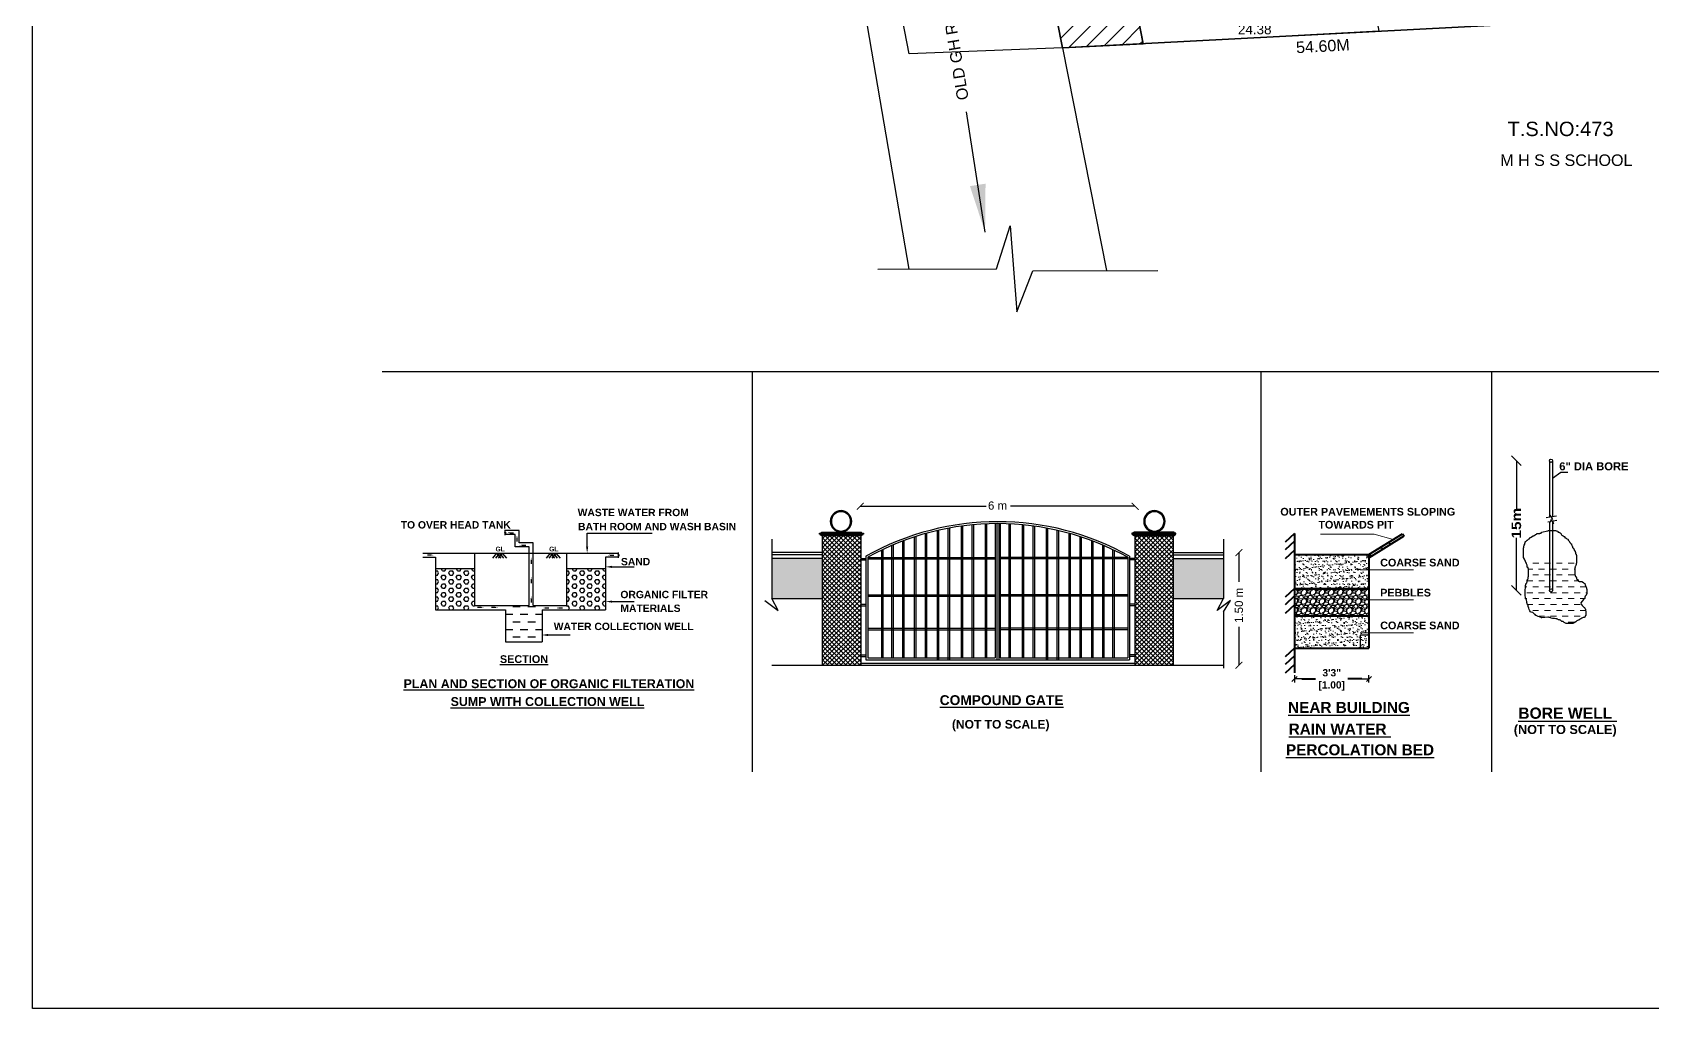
# Model space of a CAD drawing. Header units: metres. Extents: x -7227 to 737, y -45 to 4679.
# Drawn here: x 140.4 to 309.3, y -45.3 to 56.5 of the extents above; entities that cross this region are included whole.
import ezdxf

# ---------------------------------------------------------------- set-up
doc = ezdxf.new("R2010")
doc.units = ezdxf.units.M
doc.header["$LTSCALE"] = 0.2
doc.header["$MEASUREMENT"] = 0
doc.layers.add('dim', color=253, linetype='Continuous', lineweight=25)
doc.layers.add('line', color=7, linetype='Continuous', lineweight=25)
doc.layers.add('FMB_OR_PLR', color=70, linetype='Continuous')
doc.layers.add('ROAD_WIDTH', color=117, linetype='Continuous')
doc.styles.add('ld', font='arial.ttf', dxfattribs={"height": 0.3})
doc.styles.add('RR', font='arialbd.ttf')
doc.styles.get("Standard").update_dxf_attribs({"font": 'arial.ttf', "height": 0.3})
doc.styles.add('style1', font='arialbd.ttf', dxfattribs={"height": 0.23})
doc.styles.add('style4', font='ariblk.ttf', dxfattribs={"height": 1})
doc.dimstyles.new('22', dxfattribs={"dimtxt": 0.23, "dimasz": 0.23, "dimexe": 0.18, "dimexo": 0.0625, "dimgap": 0.09, "dimtad": 0, "dimzin": 1, "dimdsep": 46, "dimtxsty": 'style1', "dimblk": 'AR', "dimcen": 0.09, "dimse1": 1, "dimse2": 1, "dimsd1": 1, "dimsd2": 1, "dimclrd": 256, "dimadec": 0, "dimazin": 0, "dimtfac": 1, "dimtofl": 0, "dimtmove": 0, "dimatfit": 3, "dimfxl": 0, "dimtolj": 1, "dimtzin": 0, "dimlwd": 20, "dimarcsym": 0})
doc.dimstyles.new('DCR', dxfattribs={"dimtxt": 0.3, "dimasz": 0.2, "dimexe": 0.025, "dimexo": 0, "dimgap": 0.09, "dimtad": 1, "dimzin": 0, "dimdsep": 46, "dimtxsty": 'Standard', "dimblk": 'OBLIQUE', "dimcen": 0.09, "dimadec": 0, "dimazin": 0, "dimtfac": 1, "dimtofl": 0, "dimtmove": 0, "dimatfit": 3, "dimfxl": 0, "dimtolj": 1, "dimtzin": 0, "dimarcsym": 0})
doc.dimstyles.new('WITH DIM LINE', dxfattribs={"dimtxt": 1, "dimasz": 1, "dimexe": 0.18, "dimexo": 0.0625, "dimgap": 0, "dimtad": 0, "dimzin": 0, "dimdsep": 46, "dimtxsty": 'style4', "dimblk": 'OBLIQUE', "dimcen": 0.09, "dimse1": 1, "dimse2": 1, "dimadec": 0, "dimazin": 0, "dimtfac": 1, "dimtofl": 0, "dimtmove": 0, "dimatfit": 3, "dimfxl": 0, "dimtolj": 1, "dimtzin": 0, "dimarcsym": 0})

# ---------------------------------------------------------------- blocks, each defined once
blk = doc.blocks.new('_ArchTick')
at = {"color": 0, "linetype": 'ByBlock', "const_width": 0.15}
blk.add_lwpolyline([(-0.5, -0.5), (0.5, 0.5)], dxfattribs=at)
blk = doc.blocks.new('11')
at = {"layer": 'dim'}
for p, q in [((-1, 0), (0, 0)), ((-0.35, -0.35), (0.35, 0.35)), ((0, -0.5), (0, 0.5))]:
    blk.add_line(p, q, dxfattribs=at)
blk = doc.blocks.new('AR')
for p, q in [((-1, 0), (0, 0)), ((-0.35, -0.35), (0.35, 0.35)), ((0, -0.5), (0, 0.5))]:
    blk.add_line(p, q)
blk = doc.blocks.new('_OBLIQUE')
at = {"layer": 'line', "color": 0, "linetype": 'ByBlock', "lineweight": -2}
blk.add_line((-0.5, -0.5), (0.5, 0.5), dxfattribs=at)
blk = doc.blocks.new('*D57')
at = {"color": 0, "lineweight": -2}
for p, q in [((295.1, 11.83), (295.1, 6.85)), ((295.1, -1.69), (295.1, 3.78))]:
    blk.add_line(p, q, dxfattribs=at)
at = {"layer": 'Defpoints', "color": 0}
for p in [(295.1, 11.83), (295.92, 11.83), (295.92, -1.69)]:
    blk.add_point(p, dxfattribs=at)
at = {"color": 0, "lineweight": -2}
for p, rotation in [((295.1, 11.83), 90), ((295.1, -1.69), 270)]:
    blk.add_blockref('_OBLIQUE', p, dxfattribs=dict(at, rotation=rotation))
at = {"color": 0, "insert": (295.1, 5.32), "char_height": 1, "attachment_point": 5, "rotation": 90, "style": 'style4'}
blk.add_mtext('\\A1;15m', dxfattribs=at)

msp = doc.modelspace()

# ---------------------------------------------------------------- hatches: boundary and pattern name
h = msp.add_hatch()
h.set_pattern_fill('ANSI31', color=256, scale=10)
h.set_pattern_definition([(45, (-3659.7998, 1533.0698), (-0.88388348, 0.88388348), [])])
h.paths.add_polyline_path([(256.22, 55.304), (254.596, 63.522), (249.691, 62.552), (245.395, 84.288), (242.098, 83.694), (247.796, 54.859)])
h.paths.add_polyline_path([(254.596, 63.522), (252.545, 73.898), (247.64, 72.929), (249.691, 62.552)], flags=17)
h.paths.add_polyline_path([(248.969, 66.114), (246.113, 79.995), (243.362, 79.429), (246.217, 65.548)], flags=24)
h.paths.add_polyline_path([(254.816, 63.446), (252.926, 73.899), (247.677, 72.95), (249.566, 62.497)], flags=25)
at = {"ltscale": 72}
h = msp.add_hatch(dxfattribs=at)
h.set_pattern_fill('ANSI37', color=256, scale=2664.903099, style=0)
h.set_pattern_definition([(44.999995, (577.10004, -572.86198), (-0.23554642, 0.23554638), []), (135.000005, (577.10004, -572.86198), (-0.23554642, -0.23554638), [])])
h.paths.add_polyline_path([(222.769, -9.489), (226.766, -9.489), (226.766, 3.988), (222.769, 3.988)])
h.paths.add_polyline_path([(255.328, -9.489), (259.325, -9.489), (259.325, 3.988), (255.328, 3.988)])
at = {"lineweight": 20}
h = msp.add_hatch(dxfattribs=at)
h.set_pattern_fill('AR-CONC', color=256, scale=0.315552, style=0)
h.set_pattern_definition([(50, (134.4704, -24.1768), (2.26333, -0.198016), [0.236664, -2.603305]), (355, (134.4704, -24.1768), (-0.437833, 2.37356), [0.18933, -2.082644]), (100.4514, (134.659, -24.1933), (1.8255, 2.17554), [0.201134, -2.21247]), (46.1842, (134.4704, -23.5457), (3.3677, -0.5223), [0.354996, -3.90496]), (96.6356, (134.751, -23.5892), (2.94935, 3.07385), [0.3017, -3.3187]), (351.1842, (134.4704, -23.5457), (2.949346, 3.07385), [0.284, -3.123966]), (21, (134.786, -23.7035), (1.883553, -1.270472), [0.236664, -2.603305]), (326, (134.786, -23.7035), (0.767787, 2.288226), [0.18933, -2.082644]), (71.4514, (134.943, -23.8094), (2.65134, 1.017752), [0.201134, -2.21247]), (37.5, (134.4704, -24.1768), (0.0383707, 1.0504536), [0, -2.0574, 0, -2.114199, 0, -2.090533]), (7.5, (134.4704, -24.1768), (0.8301215, 1.2445745), [0, -1.205409, 0, -2.010067, 0, -0.796769]), (327.5, (133.7667, -24.1768), (1.684488, -0.0711724), [0, -0.78888, 0, -2.461307, 0, -3.265964]), (317.5, (133.4512, -24.1768), (1.840256, 0.315883), [0, -1.025544, 0, -1.63456, 0, -2.319308])])
h.paths.add_polyline_path([(283.39, 4.016), (283.232, 4.213), (279.737, 2.048), (279.737, 1.725)])
h = msp.add_hatch(dxfattribs=at)
h.set_pattern_fill('AR-SAND', color=256, scale=0.315552, style=0)
h.set_pattern_definition([(37.5, (134.4704, -24.1768), (-0.0198777, 0.6080133), [0, -0.4796392, 0, -0.5364386, 0, -0.5127722]), (7.5, (134.4704, -24.1768), (0.558457, 0.890534), [0, -0.2587527, 0, -0.4323064, 0, -0.1656649]), (327.5, (134.0823, -24.1768), (0.982674, 0.0017857), [0, -0.157776, 0, -0.5679938, 0, -0.7415475]), (317.5, (134.0823, -24.1768), (0.9485896, 0.2769524), [0, -0.078888, 0, -0.3723515, 0, -0.4259954])])
h.paths.add_polyline_path([(271.974, 2.048), (271.974, -1.471), (279.737, -1.471), (279.737, 2.048)])
h.paths.add_polyline_path([(271.974, -4.327), (271.974, -7.695), (279.737, -7.695), (279.737, -4.327)])
at = {"ltscale": 72}
h = msp.add_hatch(dxfattribs=at)
h.set_pattern_fill('AR-SAND', color=256, scale=199.867732, style=0)
h.set_pattern_definition([(37.499995, (577.10004, -572.86198), (-0.01259034, 0.3851099), [0, -0.30379898, 0, -0.33977518, 0, -0.3247851]), (7.5, (577.10004, -572.862), (0.3537213, 0.56405593), [0, -0.16389157, 0, -0.27381884, 0, -0.10493058]), (327.500004, (576.8542, -572.86198), (0.62241657, 0.00113106), [0, -0.09993388, 0, -0.35976196, 0, -0.46968923]), (317.500005, (576.8542, -572.862), (0.6008278, 0.17541903), [0, -0.04996694, 0, -0.23584395, 0, -0.26982146])])
h.paths.add_polyline_path([(264.581, 1.649), (259.325, 1.649), (259.325, -2.539), (264.581, -2.539)])
h.paths.add_polyline_path([(217.513, 1.649), (217.513, -2.539), (222.769, -2.539), (222.769, 1.649)])
at = {"lineweight": 5}
h = msp.add_hatch(dxfattribs=at)
h.set_pattern_fill('DASH', color=256, scale=4.926634, style=0)
h.set_pattern_definition([(0, (162.55575, -35.79544), (0.6158293, 0.6158293), [0.6158293, -0.6158293])])
h.paths.add_polyline_path([(302.332, -1.235), (302.296, -1.198), (302.296, -1.161), (302.259, -1.125), (302.222, -0.978), (302.112, -0.905), (302.075, -0.868), (302.075, -0.831), (302.002, -0.831), (301.965, -0.794), (301.965, -0.758), (301.636, -0.758), (301.636, -0.721), (301.563, -0.721), (301.563, -0.684), (301.526, -0.684), (301.526, -0.574), (301.489, -0.574), (301.489, -0.538), (301.416, -0.538), (301.416, -0.501), (301.379, -0.464), (301.379, -0.354), (301.342, -0.354), (301.342, -0.281), (301.306, -0.244), (301.269, -0.244), (301.232, -0.171), (301.232, -0.097), (301.195, -0.097), (301.195, 0.674), (301.232, 0.71), (301.232, 0.82), (301.269, 0.857), (301.306, 0.894), (301.306, 0.967), (301.342, 0.967), (301.342, 1.114), (301.379, 1.151), (301.379, 1.178), (296.108, 1.178), (296.139, 1.099), (296.212, 0.928), (296.212, 0.732), (296.249, 0.696), (296.322, 0.696), (296.322, 0.585), (296.359, 0.585), (296.359, -0.222), (296.322, -0.259), (296.322, -0.479), (296.286, -0.516), (296.249, -0.516), (296.249, -0.552), (296.212, -0.662), (296.212, -0.809), (296.175, -0.846), (296.175, -0.883), (296.139, -0.919), (296.139, -0.956), (296.102, -0.993), (296.102, -1.103), (296.065, -1.139), (296.065, -1.47), (296.028, -1.58), (296.028, -2.24), (296.065, -2.387), (296.065, -2.571), (296.139, -2.644), (296.139, -2.717), (296.175, -2.828), (296.175, -2.974), (296.212, -3.011), (296.212, -3.121), (296.286, -3.195), (296.322, -3.305), (296.322, -3.378), (296.396, -3.525), (296.433, -3.672), (296.469, -3.745), (296.506, -3.818), (296.58, -3.929), (296.653, -3.965), (296.8, -4.002), (296.984, -4.149), (297.057, -4.185), (297.131, -4.296), (297.168, -4.296), (297.278, -4.332), (297.315, -4.406), (297.462, -4.442), (297.498, -4.442), (297.572, -4.479), (297.609, -4.479), (297.682, -4.516), (297.719, -4.552), (297.756, -4.552), (298.366, -4.464), (298.439, -4.464), (298.513, -4.501), (298.66, -4.501), (298.697, -4.538), (298.733, -4.574), (298.88, -4.611), (299.064, -4.611), (299.211, -4.648), (299.358, -4.648), (299.395, -4.721), (299.432, -4.721), (299.505, -4.758), (299.579, -4.758), (299.652, -4.795), (299.689, -4.795), (299.799, -4.905), (299.836, -4.941), (299.983, -4.941), (300.019, -4.978), (300.093, -5.015), (300.166, -5.051), (300.203, -5.088), (300.277, -5.125), (300.975, -5.125), (301.122, -5.051), (301.306, -4.978), (301.416, -4.868), (301.526, -4.795), (301.6, -4.795), (301.636, -4.758), (301.71, -4.684), (301.783, -4.684), (301.783, -4.648), (301.82, -4.648), (301.93, -4.574), (302.077, -4.501), (302.151, -4.501), (302.224, -4.464), (302.224, -4.391), (302.261, -4.391), (302.261, -4.354), (302.298, -4.354), (302.335, -4.318), (302.335, -3.877), (302.298, -3.73), (302.298, -3.694), (302.261, -3.584), (302.224, -3.547), (302.188, -3.51), (302.188, -3.473), (302.114, -3.437), (302.041, -3.327), (301.967, -3.253), (301.857, -3.106), (301.82, -2.996), (302.112, -2.629), (302.149, -2.556), (302.185, -2.556), (302.185, -2.519), (302.222, -2.519), (302.222, -2.336), (302.259, -2.336), (302.259, -2.299), (302.332, -2.226), (302.369, -2.189), (302.369, -2.152), (302.406, -2.116), (302.406, -2.042), (302.443, -2.042), (302.443, -1.602), (302.406, -1.492), (302.406, -1.418), (302.369, -1.345), (302.369, -1.308)])
at = {"lineweight": 20}
h = msp.add_hatch(dxfattribs=at)
h.set_pattern_fill('GRAVEL', color=256, scale=0.946656, style=0)
h.set_pattern_definition([(228.0128, (135.15201, -23.230154), (-7.57324932, -8.51990864), [0.1273594, -12.6085996]), (184.9697, (135.06681, -23.32482), (11.359877488, 0.946648145), [0.2185527, -21.636707]), (132.5104, (134.84908, -23.34375), (9.466554957, -10.41322833), [0.1541043, -15.2563444]), (267.2737, (134.479884, -23.580417), (0.946652605, 18.933127767), [0.199023, -19.7032874]), (292.8337, (134.470417, -23.779215), (-4.733291249, 11.359873096), [0.195158, -19.320663]), (357.2737, (134.54615, -23.95908), (-18.933127767, 0.946652605), [0.199023, -19.7032874]), (37.6942, (134.744947, -23.968546), (-12.306539821, -9.466554661), [0.263198, -26.056574]), (72.2553, (134.95321, -23.807614), (6.626604809, 20.826436669), [0.248486, -24.6001164]), (121.4296, (135.028944, -23.57095), (-7.57325879, 12.306528168), [0.199697, -19.770041]), (175.2364, (134.92481, -23.40055), (10.413221014, -0.94664836), [0.227985, -11.1712675]), (222.3974, (134.697615, -23.38162), (-11.359883452, -10.413212623), [0.294834, -29.188611]), (138.8141, (135.41707, -23.58988), (-6.62659741, 5.679935703), [0.1006305, -9.962464]), (171.4692, (135.34134, -23.523617), (12.306531244, -1.893320237), [0.191449, -18.953491]), (225, (135.152, -23.4952), (-1e-16, -0.9466567), [0.133877, -1.2048967]), (203.1986, (135.08574, -23.38162), (4.73328162, 1.893314), [0.0720955, -7.1374246]), (291.8014, (135.01948, -23.41002), (-0.9466563, 2.83996938), [0.101958, -4.995943]), (30.9638, (135.05734, -23.50468), (2.83996725, 1.8933151), [0.1655977, -5.35431]), (161.5651, (135.19934, -23.4195), (1.89331316, -0.94665486), [0.1197435, -2.873847]), (16.3895, (134.470417, -23.41002), (9.466565825, 2.839962222), [0.1677475, -16.607046]), (70.3462, (134.63135, -23.362686), (-3.786620998, -10.41322214), [0.140731, -13.932328]), (293.1986, (135.19934, -23.23015), (-1.893314, 4.73328162), [0.14419, -7.06533]), (343.6105, (135.25614, -23.362686), (-9.466565825, 2.839962222), [0.1677475, -16.607046]), (339.444, (134.47042, -23.99695), (-4.73328362, 1.89330896), [0.1617646, -7.926471]), (294.7751, (134.62188, -24.053745), (-4.733274478, 10.413223358), [0.1355404, -13.418516]), (66.8014, (135.20881, -24.17681), (1.893314, 4.73328162), [0.14419, -7.06533]), (17.354, (135.26561, -24.04428), (-12.306534779, -3.786620293), [0.158689, -15.710164]), (69.444, (134.74495, -24.17681), (-1.89330896, -4.73328362), [0.0808823, -8.0073535]), (101.3099, (135.15201, -24.17681), (-0.94665413, 3.7866262), [0.04827, -4.778749]), (165.9638, (135.14254, -24.12948), (2.83996964, -0.94665454), [0.195158, -3.7080057]), (186.009, (134.95321, -24.082145), (9.466563508, 0.946655728), [0.1808587, -17.904986]), (303.6901, (135.05734, -23.58988), (-0.94665764, 1.89331233), [0.1365287, -3.276689]), (353.1572, (135.133076, -23.703482), (16.093157764, -1.89332032), [0.2383624, -23.5978364]), (60.9454, (135.36974, -23.73188), (-3.786625523, -6.626594985), [0.097464, -9.64896]), (90, (135.4171, -23.6467), (-0.9466564, 0.9466564), [0.0567994, -0.889857]), (120.2564, (134.93428, -24.053745), (3.786620657, -6.626596946), [0.1315133, -13.0198574]), (48.0128, (134.86801, -23.940146), (7.57324932, 8.51990864), [0.254719, -12.48124]), (0, (135.0384, -23.7508), (0.9466564, 0.9466564), [0.2461307, -0.700526]), (325.3048, (135.28454, -23.750815), (-9.46655831, 6.62660277), [0.1496796, -14.8182716]), (254.0546, (135.40761, -23.83601), (-0.94665627, -3.78662562), [0.137835, -6.7539275]), (207.646, (135.36974, -23.968546), (-17.986467144, -9.466571046), [0.224419, -22.217527]), (175.4261, (135.170943, -24.072678), (-12.306533396, 0.946651453), [0.2374205, -23.504601])])
h.paths.add_polyline_path([(271.974, -1.471), (271.974, -4.327), (279.737, -4.327), (279.737, -1.471)])

# ---------------------------------------------------------------- linework, layer by layer
for p, q in [((239.693, 95.866), (247.796, 54.859)), ((252.545, 73.898), (256.22, 55.304)), ((247.796, 54.859), (302.327, 57.738)), ((247.796, 54.859), (252.382, 31.654)), ((240.913, 31.825), (242.328, 36.335)), ((242.328, 36.335), (243.045, 27.356)), ((228.546, 31.808), (240.913, 31.825)), ((243.045, 27.356), (244.721, 31.632)), ((244.721, 31.632), (257.749, 31.664)), ((176.909, 21.136), (342.588, 21.136)), ((215.482, -20.601), (215.482, 21.136)), ((268.487, -20.601), (268.487, 21.136)), ((292.529, -20.601), (292.529, 21.136)), ((298.542, 11.827), (298.542, 5.97)), ((298.88, 11.827), (298.88, 6.029)), ((298.195, 5.92), (298.578, 5.976)), ((298.375, 5.465), (298.693, 5.512)), ((298.542, 5.49), (298.542, -1.686)), ((298.578, 5.976), (298.595, 6.159)), ((298.595, 6.159), (298.851, 5.703)), ((298.693, 5.512), (298.709, 5.695)), ((298.709, 5.695), (298.965, 5.238)), ((298.811, 6.017), (299.277, 6.098)), ((298.851, 5.703), (298.811, 6.017)), ((298.88, 5.39), (298.88, -1.686)), ((298.925, 5.552), (299.324, 5.622)), ((298.965, 5.238), (298.925, 5.552)), ((189.637, 4.401), (189.725, 4.401)), ((189.813, 4.298), (189.637, 4.401)), ((189.725, 4.401), (189.725, 4.614)), ((191.167, 4.55), (189.725, 4.55)), ((189.725, 4.056), (189.725, 4.298)), ((189.725, 4.298), (189.813, 4.298)), ((190.746, 4.128), (189.725, 4.128)), ((190.212, 4.329), (190.595, 4.329)), ((190.746, 2.84), (190.746, 4.128)), ((190.945, 3.783), (190.945, 3.4)), ((191.167, 3.261), (191.167, 4.55)), ((198.26, 2.866), (198.26, 4.275)), ((198.26, 4.275), (205.043, 4.275)), ((181.119, 2.191), (201.53, 2.191)), ((181.119, 1.769), (182.471, 1.769)), ((181.988, 1.996), (181.605, 1.996)), ((182.471, 1.769), (182.471, -3.696)), ((186.532, 2.191), (186.532, -3.275)), ((188.827, 2.191), (188.398, 1.663)), ((189.122, 2.191), (188.694, 1.663)), ((188.827, 2.191), (189.255, 1.663)), ((189.416, 2.191), (188.987, 1.663)), ((189.122, 2.191), (189.551, 1.663)), ((189.416, 2.191), (189.845, 1.663)), ((192.224, 2.84), (190.746, 2.84)), ((192.646, 3.261), (191.167, 3.261)), ((191.472, 3.031), (191.854, 3.031)), ((192.224, -3.275), (192.224, 2.84)), ((192.646, -3.275), (192.646, 3.261)), ((194.415, 2.191), (193.986, 1.663)), ((194.711, 2.191), (194.282, 1.663)), ((194.415, 2.191), (194.844, 1.663)), ((195.004, 2.191), (194.575, 1.663)), ((194.711, 2.191), (195.139, 1.663)), ((195.004, 2.191), (195.433, 1.663)), ((196.118, 2.191), (196.118, -3.275)), ((200.178, 1.769), (200.178, -3.696)), ((201.53, 1.769), (200.178, 1.769)), ((200.661, 1.996), (201.044, 1.996)), ((201.442, 2.042), (201.53, 2.042)), ((201.618, 1.94), (201.442, 2.042)), ((201.53, 2.042), (201.53, 2.256)), ((201.53, 1.698), (201.53, 1.94)), ((201.53, 1.94), (201.618, 1.94)), ((182.471, 0.582), (186.532, 0.582)), ((182.471, 0.37), (182.647, 0.37)), ((182.779, 0.141), (182.647, 0.37)), ((182.647, -0.087), (182.779, 0.141)), ((183.174, 0.37), (183.052, 0.582)), ((183.174, 0.37), (183.438, 0.37)), ((183.438, 0.37), (183.56, 0.582)), ((183.833, 0.141), (183.965, 0.37)), ((183.965, -0.087), (183.833, 0.141)), ((183.965, 0.37), (184.228, 0.37)), ((184.36, 0.141), (184.228, 0.37)), ((184.228, -0.087), (184.36, 0.141)), ((184.755, 0.37), (184.633, 0.582)), ((184.755, 0.37), (185.019, 0.37)), ((185.019, 0.37), (185.141, 0.582)), ((185.414, 0.141), (185.546, 0.37)), ((185.546, -0.087), (185.414, 0.141)), ((185.546, 0.37), (185.81, 0.37)), ((185.941, 0.141), (185.81, 0.37)), ((185.81, -0.087), (185.941, 0.141)), ((186.337, 0.37), (186.214, 0.582)), ((186.337, 0.37), (186.532, 0.37)), ((192.425, 1.456), (192.425, 1.073)), ((196.118, 0.582), (200.178, 0.582)), ((196.118, 0.37), (196.294, 0.37)), ((196.426, 0.141), (196.294, 0.37)), ((196.294, -0.087), (196.426, 0.141)), ((196.821, 0.37), (196.699, 0.582)), ((196.821, 0.37), (197.085, 0.37)), ((197.085, 0.37), (197.207, 0.582)), ((197.48, 0.141), (197.612, 0.37)), ((197.612, -0.087), (197.48, 0.141)), ((197.612, 0.37), (197.875, 0.37)), ((198.007, 0.141), (197.875, 0.37)), ((197.875, -0.087), (198.007, 0.141)), ((198.402, 0.37), (198.28, 0.582)), ((198.402, 0.37), (198.666, 0.37)), ((198.666, 0.37), (198.788, 0.582)), ((199.061, 0.141), (199.193, 0.37)), ((199.193, -0.087), (199.061, 0.141)), ((199.193, 0.37), (199.456, 0.37)), ((199.588, 0.141), (199.456, 0.37)), ((199.456, -0.087), (199.588, 0.141)), ((199.983, 0.37), (199.861, 0.582)), ((199.983, 0.37), (200.178, 0.37)), ((200.853, 0.767), (203.157, 0.767)), ((182.471, -0.087), (182.647, -0.087)), ((182.471, -0.543), (182.647, -0.543)), ((182.471, -1), (182.647, -1)), ((182.471, -1.456), (182.647, -1.456)), ((182.779, -0.771), (182.647, -0.543)), ((182.647, -1), (182.779, -0.771)), ((182.779, -1.684), (182.647, -1.456)), ((182.647, -1.912), (182.779, -1.684)), ((183.043, -0.315), (183.174, -0.087)), ((183.174, -0.543), (183.043, -0.315)), ((183.043, -1.228), (183.174, -1)), ((183.174, -1.456), (183.043, -1.228)), ((183.174, -0.087), (183.438, -0.087)), ((183.174, -0.543), (183.438, -0.543)), ((183.174, -1), (183.438, -1)), ((183.174, -1.456), (183.438, -1.456)), ((183.57, -0.315), (183.438, -0.087)), ((183.438, -0.543), (183.57, -0.315)), ((183.57, -1.228), (183.438, -1)), ((183.438, -1.456), (183.57, -1.228)), ((183.833, -0.771), (183.965, -0.543)), ((183.965, -1), (183.833, -0.771)), ((183.833, -1.684), (183.965, -1.456)), ((183.965, -1.912), (183.833, -1.684)), ((183.965, -0.087), (184.228, -0.087)), ((183.965, -0.543), (184.228, -0.543)), ((183.965, -1), (184.228, -1)), ((183.965, -1.456), (184.228, -1.456)), ((184.36, -0.771), (184.228, -0.543)), ((184.228, -1), (184.36, -0.771)), ((184.36, -1.684), (184.228, -1.456)), ((184.228, -1.912), (184.36, -1.684)), ((184.624, -0.315), (184.755, -0.087)), ((184.755, -0.543), (184.624, -0.315)), ((184.624, -1.228), (184.755, -1)), ((184.755, -1.456), (184.624, -1.228)), ((184.755, -0.087), (185.019, -0.087)), ((184.755, -0.543), (185.019, -0.543)), ((184.755, -1), (185.019, -1)), ((184.755, -1.456), (185.019, -1.456)), ((185.151, -0.315), (185.019, -0.087)), ((185.019, -0.543), (185.151, -0.315)), ((185.151, -1.228), (185.019, -1)), ((185.019, -1.456), (185.151, -1.228)), ((185.414, -0.771), (185.546, -0.543)), ((185.546, -1), (185.414, -0.771)), ((185.414, -1.684), (185.546, -1.456)), ((185.546, -1.912), (185.414, -1.684)), ((185.546, -0.087), (185.81, -0.087)), ((185.546, -0.543), (185.81, -0.543)), ((185.546, -1), (185.81, -1)), ((185.546, -1.456), (185.81, -1.456)), ((185.941, -0.771), (185.81, -0.543)), ((185.81, -1), (185.941, -0.771)), ((185.941, -1.684), (185.81, -1.456)), ((185.81, -1.912), (185.941, -1.684)), ((186.205, -0.315), (186.337, -0.087)), ((186.337, -0.543), (186.205, -0.315)), ((186.205, -1.228), (186.337, -1)), ((186.337, -1.456), (186.205, -1.228)), ((186.337, -0.087), (186.532, -0.087)), ((186.337, -0.543), (186.532, -0.543)), ((186.337, -1), (186.532, -1)), ((186.337, -1.456), (186.532, -1.456)), ((192.425, -0.565), (192.425, -0.948)), ((196.118, -0.087), (196.294, -0.087)), ((196.118, -0.543), (196.294, -0.543)), ((196.118, -1), (196.294, -1)), ((196.118, -1.456), (196.294, -1.456)), ((196.426, -0.771), (196.294, -0.543)), ((196.294, -1), (196.426, -0.771)), ((196.426, -1.684), (196.294, -1.456)), ((196.294, -1.912), (196.426, -1.684)), ((196.689, -0.315), (196.821, -0.087)), ((196.821, -0.543), (196.689, -0.315)), ((196.689, -1.228), (196.821, -1)), ((196.821, -1.456), (196.689, -1.228)), ((196.821, -0.087), (197.085, -0.087)), ((196.821, -0.543), (197.085, -0.543)), ((196.821, -1), (197.085, -1)), ((196.821, -1.456), (197.085, -1.456)), ((197.216, -0.315), (197.085, -0.087)), ((197.085, -0.543), (197.216, -0.315)), ((197.216, -1.228), (197.085, -1)), ((197.085, -1.456), (197.216, -1.228)), ((197.48, -0.771), (197.612, -0.543)), ((197.612, -1), (197.48, -0.771)), ((197.48, -1.684), (197.612, -1.456)), ((197.612, -1.912), (197.48, -1.684)), ((197.612, -0.087), (197.875, -0.087)), ((197.612, -0.543), (197.875, -0.543)), ((197.612, -1), (197.875, -1)), ((197.612, -1.456), (197.875, -1.456)), ((198.007, -0.771), (197.875, -0.543)), ((197.875, -1), (198.007, -0.771)), ((198.007, -1.684), (197.875, -1.456)), ((197.875, -1.912), (198.007, -1.684)), ((198.27, -0.315), (198.402, -0.087)), ((198.402, -0.543), (198.27, -0.315)), ((198.27, -1.228), (198.402, -1)), ((198.402, -1.456), (198.27, -1.228)), ((198.402, -0.087), (198.666, -0.087)), ((198.402, -0.543), (198.666, -0.543)), ((198.402, -1), (198.666, -1)), ((198.402, -1.456), (198.666, -1.456)), ((198.797, -0.315), (198.666, -0.087)), ((198.666, -0.543), (198.797, -0.315)), ((198.797, -1.228), (198.666, -1)), ((198.666, -1.456), (198.797, -1.228)), ((199.061, -0.771), (199.193, -0.543)), ((199.193, -1), (199.061, -0.771)), ((199.061, -1.684), (199.193, -1.456)), ((199.193, -1.912), (199.061, -1.684)), ((199.193, -0.087), (199.456, -0.087)), ((199.193, -0.543), (199.456, -0.543)), ((199.193, -1), (199.456, -1)), ((199.193, -1.456), (199.456, -1.456)), ((199.588, -0.771), (199.456, -0.543)), ((199.456, -1), (199.588, -0.771)), ((199.588, -1.684), (199.456, -1.456)), ((199.456, -1.912), (199.588, -1.684)), ((199.851, -0.315), (199.983, -0.087)), ((199.983, -0.543), (199.851, -0.315)), ((199.851, -1.228), (199.983, -1)), ((199.983, -1.456), (199.851, -1.228)), ((199.983, -0.087), (200.178, -0.087)), ((199.983, -0.543), (200.178, -0.543)), ((199.983, -1), (200.178, -1)), ((199.983, -1.456), (200.178, -1.456)), ((182.471, -1.912), (182.647, -1.912)), ((182.471, -2.369), (182.647, -2.369)), ((182.471, -2.825), (182.647, -2.825)), ((182.471, -3.282), (182.647, -3.282)), ((182.779, -2.597), (182.647, -2.369)), ((182.647, -2.825), (182.779, -2.597)), ((182.779, -3.51), (182.647, -3.282)), ((183.043, -2.141), (183.174, -1.912)), ((183.174, -2.369), (183.043, -2.141)), ((183.043, -3.053), (183.174, -2.825)), ((183.174, -3.282), (183.043, -3.053)), ((183.174, -1.912), (183.438, -1.912)), ((183.174, -2.369), (183.438, -2.369)), ((183.174, -2.825), (183.438, -2.825)), ((183.174, -3.282), (183.438, -3.282)), ((183.57, -2.141), (183.438, -1.912)), ((183.438, -2.369), (183.57, -2.141)), ((183.57, -3.053), (183.438, -2.825)), ((183.438, -3.282), (183.57, -3.053)), ((183.833, -2.597), (183.965, -2.369)), ((183.965, -2.825), (183.833, -2.597)), ((183.833, -3.51), (183.965, -3.282)), ((183.965, -1.912), (184.228, -1.912)), ((183.965, -2.369), (184.228, -2.369)), ((183.965, -2.825), (184.228, -2.825)), ((183.965, -3.282), (184.228, -3.282)), ((184.36, -2.597), (184.228, -2.369)), ((184.228, -2.825), (184.36, -2.597)), ((184.36, -3.51), (184.228, -3.282)), ((184.624, -2.141), (184.755, -1.912)), ((184.755, -2.369), (184.624, -2.141)), ((184.624, -3.053), (184.755, -2.825)), ((184.755, -3.282), (184.624, -3.053)), ((184.755, -1.912), (185.019, -1.912)), ((184.755, -2.369), (185.019, -2.369)), ((184.755, -2.825), (185.019, -2.825)), ((184.755, -3.282), (185.019, -3.282)), ((185.151, -2.141), (185.019, -1.912)), ((185.019, -2.369), (185.151, -2.141)), ((185.151, -3.053), (185.019, -2.825)), ((185.019, -3.282), (185.151, -3.053)), ((185.414, -2.597), (185.546, -2.369)), ((185.546, -2.825), (185.414, -2.597)), ((185.414, -3.51), (185.546, -3.282)), ((185.546, -1.912), (185.81, -1.912)), ((185.546, -2.369), (185.81, -2.369)), ((185.546, -2.825), (185.81, -2.825)), ((185.546, -3.282), (185.81, -3.282)), ((185.941, -2.597), (185.81, -2.369)), ((185.81, -2.825), (185.941, -2.597)), ((185.941, -3.51), (185.81, -3.282)), ((186.205, -2.141), (186.337, -1.912)), ((186.337, -2.369), (186.205, -2.141)), ((186.205, -3.053), (186.337, -2.825)), ((186.337, -3.282), (186.205, -3.053)), ((186.337, -1.912), (186.532, -1.912)), ((186.337, -2.369), (186.532, -2.369)), ((186.337, -2.825), (186.532, -2.825)), ((186.337, -3.282), (186.532, -3.282)), ((186.532, -3.275), (192.224, -3.275)), ((190.497, -3.376), (191.287, -3.376)), ((192.078, -3.376), (192.868, -3.376)), ((192.425, -2.573), (192.425, -2.956)), ((192.646, -3.275), (196.118, -3.275)), ((196.118, -1.912), (196.294, -1.912)), ((196.118, -2.369), (196.294, -2.369)), ((196.118, -2.825), (196.294, -2.825)), ((196.118, -3.282), (196.294, -3.282)), ((196.426, -2.597), (196.294, -2.369)), ((196.294, -2.825), (196.426, -2.597)), ((196.426, -3.51), (196.294, -3.282)), ((196.689, -2.141), (196.821, -1.912)), ((196.821, -2.369), (196.689, -2.141)), ((196.689, -3.053), (196.821, -2.825)), ((196.821, -3.282), (196.689, -3.053)), ((196.821, -1.912), (197.085, -1.912)), ((196.821, -2.369), (197.085, -2.369)), ((196.821, -2.825), (197.085, -2.825)), ((196.821, -3.282), (197.085, -3.282)), ((197.216, -2.141), (197.085, -1.912)), ((197.085, -2.369), (197.216, -2.141)), ((197.216, -3.053), (197.085, -2.825)), ((197.085, -3.282), (197.216, -3.053)), ((197.48, -2.597), (197.612, -2.369)), ((197.612, -2.825), (197.48, -2.597)), ((197.48, -3.51), (197.612, -3.282)), ((197.612, -1.912), (197.875, -1.912)), ((197.612, -2.369), (197.875, -2.369)), ((197.612, -2.825), (197.875, -2.825)), ((197.612, -3.282), (197.875, -3.282)), ((198.007, -2.597), (197.875, -2.369)), ((197.875, -2.825), (198.007, -2.597)), ((198.007, -3.51), (197.875, -3.282)), ((198.27, -2.141), (198.402, -1.912)), ((198.402, -2.369), (198.27, -2.141)), ((198.27, -3.053), (198.402, -2.825)), ((198.402, -3.282), (198.27, -3.053)), ((198.402, -1.912), (198.666, -1.912)), ((198.402, -2.369), (198.666, -2.369)), ((198.402, -2.825), (198.666, -2.825)), ((198.402, -3.282), (198.666, -3.282)), ((198.797, -2.141), (198.666, -1.912)), ((198.666, -2.369), (198.797, -2.141)), ((198.797, -3.053), (198.666, -2.825)), ((198.666, -3.282), (198.797, -3.053)), ((199.061, -2.597), (199.193, -2.369)), ((199.193, -2.825), (199.061, -2.597)), ((199.061, -3.51), (199.193, -3.282)), ((199.193, -1.912), (199.456, -1.912)), ((199.193, -2.369), (199.456, -2.369)), ((199.193, -2.825), (199.456, -2.825)), ((199.193, -3.282), (199.456, -3.282)), ((199.588, -2.597), (199.456, -2.369)), ((199.456, -2.825), (199.588, -2.597)), ((199.588, -3.51), (199.456, -3.282)), ((199.851, -2.141), (199.983, -1.912)), ((199.983, -2.369), (199.851, -2.141)), ((199.851, -3.053), (199.983, -2.825)), ((199.983, -3.282), (199.851, -3.053)), ((199.983, -1.912), (200.178, -1.912)), ((199.983, -2.369), (200.178, -2.369)), ((199.983, -2.825), (200.178, -2.825)), ((199.983, -3.282), (200.178, -3.282)), ((200.853, -2.854), (203.157, -2.854)), ((182.471, -3.696), (189.764, -3.696)), ((182.671, -3.696), (182.779, -3.51)), ((183.941, -3.696), (183.833, -3.51)), ((184.252, -3.696), (184.36, -3.51)), ((185.522, -3.696), (185.414, -3.51)), ((185.833, -3.696), (185.941, -3.51)), ((187.21, -3.466), (186.827, -3.466)), ((188.685, -3.466), (188.302, -3.466)), ((189.764, -3.696), (189.764, -7.038)), ((189.764, -4.166), (190.497, -4.166)), ((190.497, -4.957), (191.287, -4.957)), ((191.287, -4.166), (192.078, -4.166)), ((192.078, -4.957), (192.868, -4.957)), ((192.868, -4.166), (193.557, -4.166)), ((193.557, -3.696), (200.178, -3.696)), ((193.557, -3.696), (193.557, -7.038)), ((193.898, -3.52), (194.281, -3.52)), ((195.293, -3.52), (195.676, -3.52)), ((196.318, -3.696), (196.426, -3.51)), ((197.588, -3.696), (197.48, -3.51)), ((197.899, -3.696), (198.007, -3.51)), ((199.169, -3.696), (199.061, -3.51)), ((199.48, -3.696), (199.588, -3.51)), ((189.764, -5.747), (190.497, -5.747)), ((190.497, -6.538), (191.287, -6.538)), ((191.287, -5.747), (192.078, -5.747)), ((192.078, -6.538), (192.868, -6.538)), ((192.868, -5.747), (193.557, -5.747)), ((194.188, -6.335), (196.492, -6.335)), ((189.764, -7.038), (193.557, -7.038))]:
    msp.add_line(p, q)
at = {"lineweight": 30}
for p, q in [((298.88, 10), (299.744, 10.642)), ((299.744, 10.642), (300.465, 10.642))]:
    msp.add_line(p, q, dxfattribs=at)
at = {"ltscale": 60}
for p, q in [((226.723, 7.078), (239.838, 7.078)), ((255.285, 7.078), (242.381, 7.078)), ((266.182, 2.258), (266.182, -0.799)), ((266.182, -5.475), (266.182, -9.489))]:
    msp.add_line(p, q, dxfattribs=at)
at = {"ltscale": 72}
for p, q in [((238.364, 5.143), (238.364, -8.713)), ((238.514, 5.158), (238.514, -8.713)), ((239.733, 5.242), (239.733, -8.713)), ((239.883, 5.248), (239.883, -8.713)), ((240.78, 5.273), (240.78, -8.713)), ((240.946, 5.273), (240.946, -8.913)), ((241.148, 5.273), (241.148, -8.913)), ((241.313, 5.273), (241.313, -8.713)), ((242.211, 5.248), (242.211, -8.713)), ((242.361, 5.242), (242.361, -8.713)), ((243.58, 5.158), (243.58, -8.713)), ((243.73, 5.143), (243.73, -8.713)), ((217.513, 3.648), (217.513, -2.539)), ((222.469, 4.187), (222.469, 4.287)), ((222.469, 4.287), (227.066, 4.287)), ((222.569, 4.187), (222.469, 4.187)), ((222.569, 4.087), (222.569, 4.187)), ((222.569, 4.187), (226.866, 4.187)), ((222.669, 4.087), (222.569, 4.087)), ((222.669, 4.287), (222.669, 4.387)), ((222.669, 4.387), (226.866, 4.387)), ((222.769, 4.287), (222.669, 4.287)), ((222.669, 3.988), (222.669, 4.087)), ((222.669, 4.087), (226.866, 4.087)), ((222.769, 3.988), (222.669, 3.988)), ((226.766, 4.287), (222.769, 4.287)), ((222.769, 3.988), (222.769, -9.489)), ((226.766, 3.988), (222.769, 3.988)), ((226.766, 4.287), (226.866, 4.287)), ((226.766, 3.988), (226.766, -9.489)), ((226.766, 3.988), (226.866, 3.988)), ((226.866, 4.287), (226.866, 4.387)), ((226.866, 4.187), (226.966, 4.187)), ((226.866, 3.988), (226.866, 4.087)), ((226.966, 4.087), (226.866, 4.087)), ((226.966, 4.187), (226.966, 4.087)), ((227.066, 4.187), (226.966, 4.187)), ((227.066, 4.287), (227.066, 4.187)), ((231.125, 3.449), (231.125, -8.713)), ((231.275, 3.506), (231.275, -8.713)), ((232.354, 3.884), (232.354, -8.713)), ((232.504, 3.933), (232.504, -8.713)), ((233.489, 4.23), (233.489, -8.713)), ((233.639, 4.271), (233.639, -8.713)), ((234.72, 4.546), (234.72, -8.879)), ((234.87, 4.58), (234.87, -8.879)), ((235.855, 4.785), (235.855, -8.879)), ((236.005, 4.813), (236.005, -8.879)), ((237.229, 5.01), (237.229, -8.713)), ((237.379, 5.031), (237.379, -8.713)), ((244.715, 5.031), (244.715, -8.713)), ((244.865, 5.01), (244.865, -8.713)), ((246.089, 4.813), (246.089, -8.879)), ((246.239, 4.785), (246.239, -8.879)), ((247.224, 4.58), (247.224, -8.879)), ((247.374, 4.546), (247.374, -8.879)), ((248.455, 4.271), (248.455, -8.713)), ((248.605, 4.23), (248.605, -8.713)), ((249.59, 3.933), (249.59, -8.713)), ((249.74, 3.884), (249.74, -8.713)), ((250.819, 3.506), (250.819, -8.713)), ((250.969, 3.449), (250.969, -8.713)), ((255.028, 4.287), (255.028, 4.187)), ((259.625, 4.287), (255.028, 4.287)), ((255.028, 4.187), (255.128, 4.187)), ((255.228, 4.187), (255.128, 4.187)), ((255.128, 4.187), (255.128, 4.087)), ((255.128, 4.087), (255.228, 4.087)), ((259.425, 4.387), (255.228, 4.387)), ((255.228, 4.287), (255.228, 4.387)), ((255.328, 4.287), (255.228, 4.287)), ((259.525, 4.187), (255.228, 4.187)), ((259.425, 4.087), (255.228, 4.087)), ((255.228, 3.988), (255.228, 4.087)), ((255.328, 3.988), (255.228, 3.988)), ((255.328, 4.287), (259.325, 4.287)), ((255.328, 3.988), (255.328, -9.489)), ((255.328, 3.988), (259.325, 3.988)), ((259.325, 4.287), (259.425, 4.287)), ((259.325, 3.988), (259.325, -9.489)), ((259.325, 3.988), (259.425, 3.988)), ((259.425, 4.287), (259.425, 4.387)), ((259.425, 3.988), (259.425, 4.087)), ((259.425, 4.087), (259.525, 4.087)), ((259.525, 4.087), (259.525, 4.187)), ((259.525, 4.187), (259.625, 4.187)), ((259.625, 4.187), (259.625, 4.287)), ((264.581, 3.648), (264.581, -2.539)), ((222.769, 2.258), (217.513, 2.258)), ((222.769, 2.014), (217.513, 2.014)), ((227.303, 1.883), (227.303, -8.913)), ((227.503, 1.765), (227.503, -8.713)), ((227.503, 1.754), (240.78, 1.754)), ((228.922, 2.501), (228.922, -8.713)), ((229.072, 2.572), (229.072, -8.713)), ((229.99, 2.988), (229.99, -8.713)), ((230.14, 3.053), (230.14, -8.713)), ((254.591, 1.754), (241.313, 1.754)), ((251.954, 3.053), (251.954, -8.713)), ((252.104, 2.988), (252.104, -8.713)), ((253.022, 2.572), (253.022, -8.713)), ((253.172, 2.501), (253.172, -8.713)), ((254.591, 1.765), (254.591, -8.713)), ((254.791, 1.883), (254.791, -8.913)), ((259.325, 2.258), (264.581, 2.258)), ((259.325, 2.014), (264.581, 2.014)), ((222.769, 1.649), (217.513, 1.649)), ((226.766, 1.649), (227.303, 1.649)), ((226.766, 1.498), (227.303, 1.498)), ((227.503, 1.603), (240.78, 1.603)), ((254.591, 1.603), (241.313, 1.603)), ((255.328, 1.649), (254.791, 1.649)), ((255.328, 1.498), (254.791, 1.498)), ((259.325, 1.649), (264.581, 1.649)), ((216.781, -2.746), (218.165, -3.783)), ((218.165, -3.783), (217.513, -2.539)), ((217.513, -2.539), (222.769, -2.539)), ((226.766, -3.135), (227.303, -3.135)), ((226.766, -3.286), (227.303, -3.286)), ((227.503, -2.136), (240.78, -2.136)), ((227.503, -2.287), (240.78, -2.287)), ((254.591, -2.136), (241.313, -2.136)), ((254.591, -2.287), (241.313, -2.287)), ((255.328, -3.135), (254.791, -3.135)), ((255.328, -3.286), (254.791, -3.286)), ((259.325, -2.539), (264.581, -2.539)), ((263.929, -3.783), (264.581, -2.539)), ((265.313, -2.746), (263.929, -3.783)), ((264.581, -3.916), (265.313, -2.746)), ((264.581, -3.916), (264.581, -9.806)), ((227.503, -5.631), (240.78, -5.631)), ((227.503, -5.782), (240.78, -5.782)), ((254.591, -5.631), (241.313, -5.631)), ((254.591, -5.782), (241.313, -5.782)), ((226.766, -8.416), (227.303, -8.416)), ((255.328, -8.416), (254.791, -8.416)), ((217.513, -9.489), (264.581, -9.489)), ((226.766, -8.566), (227.303, -8.566)), ((226.766, -9.258), (255.328, -9.258)), ((227.303, -8.913), (254.791, -8.913)), ((227.503, -8.713), (240.78, -8.713)), ((241.313, -8.713), (254.591, -8.713)), ((255.328, -8.566), (254.791, -8.566))]:
    msp.add_line(p, q, dxfattribs=at)
at = {"lineweight": 40}
for p, q in [((271.974, 4.24), (271, 3.333)), ((271.974, 3.445), (271, 2.538)), ((271.974, 4.24), (271.974, -10.277)), ((279.737, 2.048), (283.232, 4.213)), ((279.737, 1.725), (283.39, 4.016)), ((283.232, 4.213), (283.39, 4.016)), ((271.974, 2.522), (271, 1.615)), ((271.974, 2.048), (279.737, 2.048)), ((279.737, 2.048), (279.737, -7.695)), ((271.974, -1.471), (271, -2.378)), ((271.974, -1.471), (279.737, -1.471)), ((271.974, -2.266), (271, -3.174)), ((271.974, -3.189), (271, -4.097)), ((271.974, -4.327), (279.737, -4.327)), ((271.974, -7.695), (271, -8.603)), ((271.974, -7.695), (279.737, -7.695)), ((271.974, -8.491), (271, -9.398)), ((271.974, -9.414), (271, -10.321)), ((272.731, -10.917), (274.173, -10.917)), ((278.98, -10.917), (277.538, -10.917))]:
    msp.add_line(p, q, dxfattribs=at)
at = {"color": 5}
msp.add_lwpolyline([(140.446, 259.751), (737.484, 259.751), (737.484, -45.284), (140.446, -45.284)], close=True, dxfattribs=at)
for points in [[(231.805, 31.814), (222.049, 88.854), (204.511, 188.318)], [(302.327, 57.738), (247.796, 54.859), (247.796, 54.859), (239.693, 95.866)]]:
    msp.add_lwpolyline(points)
for points in [[(274.276, 92.597), (280.753, 56.599), (256.22, 55.304), (249.709, 91.296), (274.276, 92.597)], [(245.395, 84.288), (242.098, 83.694), (247.796, 54.859), (256.22, 55.304), (254.593, 63.521), (249.691, 62.552), (245.395, 84.288)]]:
    msp.add_lwpolyline(points, close=True)
at = {"lineweight": 30}
msp.add_lwpolyline([(296.212, 0.928), (296.139, 1.099), (295.955, 1.576), (295.845, 1.76), (295.845, 2.714), (295.881, 2.824), (295.881, 2.934), (295.918, 3.044), (295.992, 3.118), (295.992, 3.228), (296.028, 3.264), (296.028, 3.375), (296.065, 3.411), (296.102, 3.411), (296.139, 3.485), (296.175, 3.521), (296.212, 3.558), (296.249, 3.558), (296.286, 3.595), (296.359, 3.668), (296.433, 3.705), (296.469, 3.705), (296.469, 3.742), (296.506, 3.815), (296.616, 3.815), (296.616, 3.852), (296.69, 3.852), (296.69, 3.888), (296.727, 3.888), (296.727, 3.925), (296.763, 3.925), (296.763, 3.962), (296.8, 3.962), (296.8, 3.998), (296.91, 3.998), (296.947, 4.035), (297.057, 4.109), (297.094, 4.145), (297.131, 4.145), (297.204, 4.182), (297.241, 4.219), (297.241, 4.255), (297.535, 4.255), (297.572, 4.292), (297.682, 4.292), (297.682, 4.329), (297.719, 4.329), (297.719, 4.402), (298.366, 4.527), (298.439, 4.564), (299.211, 4.564), (299.248, 4.527), (299.395, 4.49), (299.432, 4.49), (299.432, 4.417), (299.468, 4.38), (299.542, 4.38), (299.579, 4.343), (299.615, 4.343), (299.615, 4.307), (299.689, 4.27), (299.726, 4.233), (299.726, 4.197), (299.762, 4.197), (299.762, 4.16), (299.799, 4.123), (299.836, 4.087), (299.873, 4.087), (299.873, 4.05), (299.983, 4.013), (300.019, 3.976), (300.056, 3.94), (300.13, 3.94), (300.166, 3.903), (300.166, 3.793), (300.203, 3.793), (300.277, 3.756), (300.313, 3.72), (300.35, 3.683), (300.46, 3.646), (300.497, 3.609), (300.497, 3.536), (300.534, 3.499), (300.571, 3.499), (300.607, 3.463), (300.644, 3.389), (300.644, 3.353), (300.681, 3.353), (300.681, 3.316), (300.791, 3.206), (300.791, 3.169), (300.828, 3.169), (300.828, 3.059), (300.865, 3.022), (300.901, 2.875), (300.938, 2.875), (300.938, 2.802), (300.975, 2.765), (301.048, 2.729), (301.048, 2.692), (301.085, 2.655), (301.085, 2.582), (301.122, 2.582), (301.122, 2.472), (301.159, 2.472), (301.195, 2.435), (301.232, 2.435), (301.232, 2.288), (301.269, 2.288), (301.269, 2.141), (301.342, 2.105), (301.342, 1.995), (301.379, 1.995), (301.379, 1.151), (301.342, 1.114), (301.342, 0.967), (301.306, 0.967), (301.306, 0.894), (301.269, 0.857), (301.232, 0.82), (301.232, 0.71), (301.195, 0.674), (301.195, -0.097), (301.232, -0.097), (301.232, -0.171), (301.269, -0.244), (301.306, -0.244), (301.342, -0.281), (301.342, -0.354), (301.379, -0.354), (301.379, -0.464), (301.416, -0.501), (301.416, -0.538), (301.489, -0.538), (301.489, -0.574), (301.526, -0.574), (301.526, -0.684), (301.563, -0.684), (301.563, -0.721), (301.636, -0.721), (301.636, -0.758), (301.965, -0.758), (301.965, -0.794), (302.002, -0.831), (302.075, -0.831), (302.075, -0.868), (302.112, -0.905), (302.222, -0.978), (302.259, -1.125), (302.296, -1.161), (302.296, -1.198), (302.332, -1.235), (302.369, -1.308), (302.369, -1.345), (302.406, -1.418), (302.406, -1.492), (302.443, -1.602), (302.443, -2.042), (302.406, -2.042), (302.406, -2.116), (302.369, -2.152), (302.369, -2.189), (302.332, -2.226), (302.259, -2.299), (302.259, -2.336), (302.222, -2.336), (302.222, -2.519), (302.185, -2.519), (302.185, -2.556), (302.149, -2.556), (302.112, -2.629), (301.82, -2.996), (301.857, -3.106), (301.967, -3.253), (302.041, -3.327), (302.114, -3.437), (302.188, -3.473), (302.188, -3.51), (302.224, -3.547), (302.261, -3.584), (302.298, -3.694), (302.298, -3.73), (302.335, -3.877), (302.335, -4.318), (302.298, -4.354), (302.261, -4.354), (302.261, -4.391), (302.224, -4.391), (302.224, -4.464), (302.151, -4.501), (302.077, -4.501), (301.93, -4.574), (301.82, -4.648), (301.783, -4.648), (301.783, -4.684), (301.71, -4.684), (301.636, -4.758), (301.6, -4.795), (301.526, -4.795), (301.416, -4.868), (301.306, -4.978), (301.122, -5.051), (300.975, -5.125), (300.277, -5.125), (300.203, -5.088), (300.166, -5.051), (300.093, -5.015), (300.019, -4.978), (299.983, -4.941), (299.836, -4.941), (299.799, -4.905), (299.689, -4.795), (299.652, -4.795), (299.579, -4.758), (299.505, -4.758), (299.432, -4.721), (299.395, -4.721), (299.358, -4.648), (299.211, -4.648), (299.064, -4.611), (298.88, -4.611), (298.733, -4.574), (298.697, -4.538), (298.66, -4.501), (298.513, -4.501), (298.439, -4.464), (298.366, -4.464), (297.756, -4.552), (297.719, -4.552), (297.682, -4.516), (297.609, -4.479), (297.572, -4.479), (297.498, -4.442), (297.462, -4.442), (297.315, -4.406), (297.278, -4.332), (297.168, -4.296), (297.131, -4.296), (297.057, -4.185), (296.984, -4.149), (296.8, -4.002), (296.653, -3.965), (296.58, -3.929), (296.506, -3.818), (296.469, -3.745), (296.433, -3.672), (296.396, -3.525), (296.322, -3.378), (296.322, -3.305), (296.286, -3.195), (296.212, -3.121), (296.212, -3.011), (296.175, -2.974), (296.175, -2.828), (296.139, -2.717), (296.139, -2.644), (296.065, -2.571), (296.065, -2.387), (296.028, -2.24), (296.028, -1.58), (296.065, -1.47), (296.065, -1.139), (296.102, -1.103), (296.102, -0.993), (296.139, -0.956), (296.139, -0.919), (296.175, -0.883), (296.175, -0.846), (296.212, -0.809), (296.212, -0.662), (296.249, -0.552), (296.249, -0.516), (296.286, -0.516), (296.322, -0.479), (296.322, -0.259), (296.359, -0.222), (296.359, 0.585), (296.322, 0.585), (296.322, 0.696), (296.249, 0.696), (296.212, 0.732), (296.212, 0.928)], close=True, dxfattribs=at)
at = {"color": 175}
msp.add_lwpolyline([(278.837, -7.695), (279.737, -7.695), (279.737, -6.345), (278.837, -6.345)], close=True, dxfattribs=at)
for centre in [(298.708, 11.828), (298.711, -1.686)]:
    msp.add_circle(centre, 0.169)
at = {"ltscale": 72}
for centre, major_axis, ratio, start_param, end_param in [((224.715, 5.51), (-0.792, 0.792), 1, 3.9269908, 10.2101761), ((224.715, 5.51), (-0.712, 0.712), 1, 3.9269908, 10.2101761), ((241.047, -22.631), (-28.103, 0), 0.9999998, 4.2013925, 5.2233854), ((241.047, -22.631), (-27.904, 0), 0.9999998, 4.2055834, 5.2191945), ((257.379, 5.51), (-0.792, 0.792), 1, 3.9269908, 10.2101761), ((257.379, 5.51), (-0.712, 0.712), 1, 3.9269908, 10.2101761)]:
    msp.add_ellipse(centre, major_axis=major_axis, ratio=ratio, start_param=start_param, end_param=end_param, dxfattribs=at)
for points in [[(190.212, 4.282), (189.929, 4.329), (190.212, 4.376)], [(190.897, 3.783), (190.945, 4.066), (190.992, 3.783)], [(181.988, 1.949), (182.271, 1.996), (181.988, 2.043)], [(191.472, 2.983), (191.188, 3.031), (191.472, 3.078)], [(192.377, 1.456), (192.425, 1.739), (192.472, 1.456)], [(198.372, 2.866), (198.26, 2.191), (198.147, 2.866)], [(200.661, 1.949), (200.378, 1.996), (200.661, 2.043)], [(200.853, 0.655), (200.178, 0.767), (200.853, 0.88)], [(192.377, -0.565), (192.425, -0.282), (192.472, -0.565)], [(192.377, -2.573), (192.425, -2.29), (192.472, -2.573)], [(200.853, -2.966), (200.178, -2.854), (200.853, -2.742)], [(187.21, -3.513), (187.493, -3.466), (187.21, -3.419)], [(188.685, -3.513), (188.969, -3.466), (188.685, -3.419)], [(193.898, -3.568), (193.615, -3.52), (193.898, -3.473)], [(195.293, -3.568), (195.01, -3.52), (195.293, -3.473)], [(194.188, -6.448), (193.513, -6.335), (194.188, -6.223)]]:
    msp.add_solid(points)
at = {"layer": 'FMB_OR_PLR'}
msp.add_lwpolyline([(239.693, 95.866), (247.796, 54.859), (302.327, 57.738)], dxfattribs=at)
at = {"layer": 'ROAD_WIDTH', "color": 1}
msp.add_lwpolyline([(231.808, 54.248), (223.696, 96.189), (239.693, 95.866), (247.796, 54.859)], close=True, dxfattribs=at)

# ---------------------------------------------------------------- block references
at = {"ltscale": 60, "yscale": 0.7138133302966541, "zscale": 0.7138133301657602, "rotation": 180}
for p, xscale in [((226.723, 7.078), 0.7138134471258855), ((255.371, 7.078), -0.7138134471258855)]:
    msp.add_blockref('_ArchTick', p, dxfattribs=dict(at, xscale=xscale))
at = {"ltscale": 60, "xscale": 0.7138134471258855, "yscale": 0.7138133302966541, "zscale": 0.7138133301657602}
for p in [(266.182, 2.258), (266.182, -9.489)]:
    msp.add_blockref('_ArchTick', p, dxfattribs=at)
at = {"lineweight": 40, "xscale": 0.75732509951984, "yscale": 0.75732509951984, "zscale": 0.75732509951984, "rotation": 180}
msp.add_blockref('11', (271.974, -10.917), dxfattribs=at)
at = {"lineweight": 40, "xscale": 0.75732509951984, "yscale": 0.75732509951984, "zscale": 0.75732509951984}
msp.add_blockref('11', (279.737, -10.917), dxfattribs=at)

# ---------------------------------------------------------------- texts
for s, height, style, p in [('M H S S SCHOOL', 1.2, 'ld', (293.413, 42.563)), ('WASTE WATER FROM ', 0.76934, 'style1', (197.271, 6.053)), ('6 m', 0.8554, 'ld', (240.034, 6.734)), ('TO OVER HEAD TANK', 0.76934, 'style1', (178.836, 4.765)), ('BATH ROOM AND WASH BASIN', 0.76934, 'style1', (197.313, 4.584)), ('GL', 0.4958, 'style1', (188.712, 2.377)), ('GL', 0.4958, 'style1', (194.3, 2.377)), ('SAND', 0.7693, 'style1', (201.786, 0.928)), ('ORGANIC FILTER', 0.76934, 'style1', (201.725, -2.497)), ('MATERIALS', 0.7693, 'style1', (201.725, -3.935)), ('WATER COLLECTION WELL', 0.76934, 'style1', (194.779, -5.824)), ('%%USECTION', 0.8095, 'style1', (189.168, -9.255)), ('%%UPLAN AND SECTION OF ORGANIC FILTERATION', 0.92534, 'style1', (179.126, -11.875)), ('%%USUMP WITH COLLECTION WELL', 0.92534, 'style1', (184.034, -13.738)), ('%%UCOMPOUND GATE', 1.02643, 'style1', (235.001, -13.639)), ('%%UNEAR BUILDING', 1.14294, 'RR', (271.309, -14.46)), ('%%uBORE WELL ', 1.17023, 'style1', (295.291, -15.069)), ('%%URAIN WATER ', 1.14294, 'RR', (271.369, -16.71)), ('(NOT TO SCALE)', 0.94606, 'RR', (294.829, -16.66)), ('%%UPERCOLATION BED', 1.14294, 'RR', (271.085, -18.877))]:
    msp.add_text(s, height=height, dxfattribs=dict(style=style)).set_placement(p)
at = {"lineweight": 40, "style": 'style1'}
for s, height, p in [('6" DIA BORE', 0.83408, (299.568, 10.832)), ('OUTER PAVEMEMENTS SLOPING ', 0.8015, (270.501, 6.115)), ('TOWARDS PIT', 0.8015, (274.47, 4.763)), ('COARSE SAND', 0.8015, (280.91, 0.811)), ('PEBBLES', 0.8015, (280.91, -2.32)), ('COARSE SAND', 0.8015, (280.91, -5.739))]:
    msp.add_text(s, height=height, dxfattribs=at).set_placement(p)
at = {"style": 'ld', "width": 1}
msp.add_text('1.50 m', height=0.8554, rotation=90, dxfattribs=at).set_placement((266.604, -5.072))
at = {"color": 0, "style": 'style1'}
msp.add_text('(NOT TO SCALE)', height=0.89813, dxfattribs=at).set_placement((236.273, -16.09))
at = {"insert": (236.497, 55.218), "char_height": 1.2, "width": 70.09607, "attachment_point": 5, "rotation": 99.30594, "style": 'ld'}
msp.add_mtext('\\A1;OLD GH ROAD ', dxfattribs=at)
at = {"attachment_point": 5, "style": 'ld'}
for s, insert, char_height in [('\\A1;24.38', (267.832, 56.783), 1), ('\\A1;T.S.NO:473', (299.705, 46.414), 1.5)]:
    msp.add_mtext(s, dxfattribs=dict(at, insert=insert, char_height=char_height))
at = {"insert": (274.936, 55.054), "char_height": 1.2, "attachment_point": 5, "rotation": 3.02228, "style": 'ld'}
msp.add_mtext('\\A1;54.60M', dxfattribs=at)
at = {"lineweight": 40, "char_height": 0.7573, "attachment_point": 5, "style": 'style1'}
for s, insert in [('3\'3"', (275.856, -10.278)), ('[1.00]', (275.856, -11.65))]:
    msp.add_mtext(s, dxfattribs=dict(at, insert=insert))

# ---------------------------------------------------------------- dimensions: what is measured, and where the dimension line sits
dim = msp.add_linear_dim(base=(295.101, 11.828), p1=(295.924, -1.686), p2=(295.921, 11.828), angle=90, text='15m', dimstyle='WITH DIM LINE', override={"dimtmove": 2})
dim.commit()
dim.dimension.update_dxf_attribs({"geometry": '*D57', "text_midpoint": (295.101, 5.317), "dimtype": 160})

# ---------------------------------------------------------------- leaders
msp.add_leader([(239.732, 35.646), (237.782, 48.216)], dimstyle='DCR', override={"dimasz": 5, "dimgap": 0.09, "dimtad": 0, "dimse1": 1, "dimse2": 1, "dimfxl": 1.25, "dimarcsym": 2})
at = {"lineweight": 40}
for points in [[(282.269, 3.616), (280.268, 4.181), (274.677, 4.181)], [(278.811, 0.447), (284.393, 0.447)], [(278.811, -2.685), (284.393, -2.685)], [(278.811, -6.104), (284.393, -6.104)]]:
    msp.add_leader(points, dimstyle='22', override={"dimgap": 4, "dimtad": 0}, dxfattribs=at)

doc.saveas('drawing.dxf')
